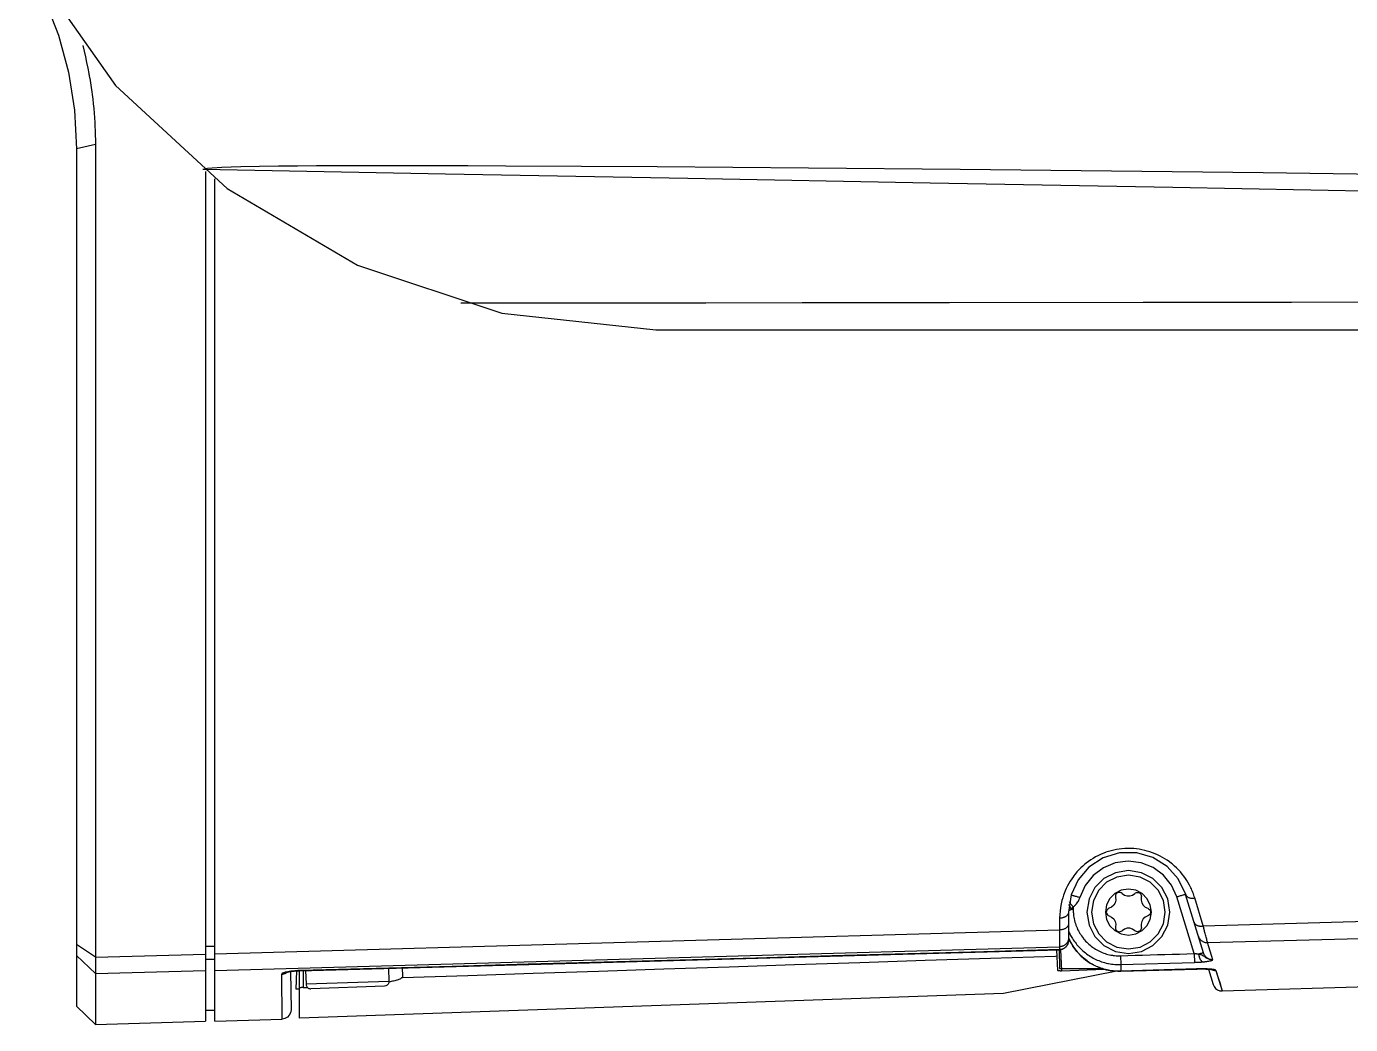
# Model space of a CAD drawing. Header units: millimetres. Extents: x -495897 to 1376592, y -28539 to 470976.
# Drawn here: x 193430 to 198102, y 208109 to 211631 of the extents above; entities that cross this region are included whole.
import ezdxf

# ---------------------------------------------------------------- set-up
doc = ezdxf.new("R2010")
doc.units = ezdxf.units.MM

msp = doc.modelspace()

# ---------------------------------------------------------------- linework, layer by layer
at = {"color": 0}
for p, q in [((193653.738, 211448.643), (193656.338, 211432.523)), ((193656.338, 211432.523), (193658.678, 211416.143)), ((193658.678, 211416.143), (193661.018, 211400.153)), ((193661.018, 211400.153), (193662.188, 211390.793)), ((193662.188, 211390.793), (193664.138, 211374.413)), ((193664.138, 211374.413), (193665.828, 211358.163)), ((193665.828, 211358.163), (193667.518, 211341.653)), ((193667.518, 211341.653), (193668.818, 211325.403)), ((193668.818, 211325.403), (193669.988, 211308.893)), ((193669.988, 211308.893), (193671.028, 211292.643)), ((193671.028, 211292.643), (193671.678, 211279.903)), ((193671.678, 211279.903), (193672.328, 211263.393)), ((193672.328, 211263.393), (193672.848, 211246.883)), ((193672.848, 211246.883), (193672.978, 211230.633)), ((193672.978, 211230.633), (193673.238, 211214.123)), ((193673.238, 211214.123), (193606.158, 211199.433)), ((193606.158, 211199.433), (193606.158, 208174.242)), ((193673.238, 211214.123), (193673.238, 208346.583)), ((194152.418, 211134.563), (194119.008, 211133.393)), ((194185.828, 211135.473), (194152.418, 211134.563)), ((194252.648, 211136.773), (194185.828, 211135.473)), ((194319.468, 211137.813), (194252.648, 211136.773)), ((194386.028, 211138.593), (194319.468, 211137.813)), ((194452.848, 211139.113), (194386.028, 211138.593)), ((194586.488, 211139.373), (194452.848, 211139.113)), ((194720.128, 211139.763), (194586.488, 211139.373)), ((194853.768, 211139.633), (194720.128, 211139.763)), ((194987.408, 211139.243), (194853.768, 211139.633)), ((195121.048, 211138.723), (194987.408, 211139.243)), ((195388.328, 211137.423), (195121.048, 211138.723)), ((195655.608, 211135.863), (195388.328, 211137.423)), ((195922.758, 211133.653), (195655.608, 211135.863)), ((194068.958, 211129.883), (194052.838, 211126.243)), ((194908.498, 211110.383), (194052.838, 211126.243)), ((194061.938, 211119.223), (194061.938, 208120.851)), ((194085.598, 211131.573), (194068.958, 211129.883)), ((194119.008, 211133.393), (194085.598, 211131.573)), ((194094.438, 208121.033), (194094.438, 211093.353)), ((195764.028, 211094.523), (194908.498, 211110.383)), ((196619.428, 211078.663), (195764.028, 211094.523)), ((196190.038, 211131.313), (195922.758, 211133.653)), ((196724.598, 211126.243), (196190.038, 211131.313)), ((197259.158, 211120.393), (196724.598, 211126.243)), ((197793.588, 211114.153), (197259.158, 211120.393)), ((198328.148, 211107.783), (197793.588, 211114.153)), ((197475.088, 211062.803), (196619.428, 211078.663)), ((198330.618, 211046.683), (197475.088, 211062.803)), ((194962.188, 210655.37), (197370.438, 210657.892)), ((194962.188, 210655.37), (195826.688, 210656.28)), ((195826.688, 210656.28), (196687.548, 210657.151)), ((196687.548, 210657.151), (197370.438, 210657.892)), ((197370.438, 210657.892), (197894.078, 210658.438)), ((197894.078, 210658.438), (198417.588, 210659.127)), ((195650.278, 210560.431), (202479.308, 210560.99)), ((197210.798, 208704.85), (197202.218, 208700.352)), ((197219.638, 208708.971), (197210.798, 208704.85)), ((197228.608, 208712.923), (197219.638, 208708.971)), ((197237.448, 208716.316), (197228.608, 208712.923)), ((197239.268, 208716.862), (197237.448, 208716.316)), ((197248.368, 208719.891), (197239.268, 208716.862)), ((197257.728, 208722.595), (197248.368, 208719.891)), ((197267.218, 208724.935), (197257.728, 208722.595)), ((197276.708, 208726.911), (197267.218, 208724.935)), ((197286.198, 208728.328), (197276.708, 208726.911)), ((197295.688, 208729.381), (197286.198, 208728.328)), ((197305.438, 208730.304), (197295.688, 208729.381)), ((197315.058, 208730.668), (197305.438, 208730.304)), ((197324.678, 208730.486), (197315.058, 208730.668)), ((197327.928, 208730.486), (197324.678, 208730.486)), ((197337.678, 208729.94), (197327.928, 208730.486)), ((197347.298, 208729.017), (197337.678, 208729.94)), ((197356.788, 208727.6), (197347.298, 208729.017)), ((197366.278, 208725.988), (197356.788, 208727.6)), ((197375.768, 208723.83), (197366.278, 208725.988)), ((197385.128, 208721.49), (197375.768, 208723.83)), ((197394.488, 208718.656), (197385.128, 208721.49)), ((197403.588, 208715.445), (197394.488, 208718.656)), ((197412.558, 208711.818), (197403.588, 208715.445)), ((197421.268, 208708.061), (197412.558, 208711.818)), ((197430.108, 208703.797), (197421.268, 208708.061)), ((197150.218, 208661.69), (197143.458, 208654.683)), ((197157.238, 208668.294), (197150.218, 208661.69)), ((197164.778, 208674.586), (197157.238, 208668.294)), ((197169.848, 208678.889), (197164.778, 208674.586)), ((197177.648, 208684.622), (197169.848, 208678.889)), ((197185.708, 208690.173), (197177.648, 208684.622)), ((197194.028, 208695.36), (197185.708, 208690.173)), ((197202.218, 208700.352), (197194.028, 208695.36)), ((197438.688, 208699.117), (197430.108, 208703.797)), ((197447.008, 208694.112), (197438.688, 208699.117)), ((197454.938, 208688.886), (197447.008, 208694.112)), ((197462.998, 208683.153), (197454.938, 208688.886)), ((197470.798, 208677.29), (197462.998, 208683.153)), ((197473.918, 208674.768), (197470.798, 208677.29)), ((197481.328, 208668.294), (197473.918, 208674.768)), ((197488.478, 208661.69), (197481.328, 208668.294)), ((197495.238, 208654.865), (197488.478, 208661.69)), ((197113.038, 208615.462), (197107.968, 208607.025)), ((197118.368, 208623.535), (197113.038, 208615.462)), ((197124.088, 208631.569), (197118.368, 208623.535)), ((197124.478, 208632.297), (197124.088, 208631.569)), ((197130.588, 208640.006), (197124.478, 208632.297)), ((197136.828, 208647.52), (197130.588, 208640.006)), ((197143.458, 208654.683), (197136.828, 208647.52)), ((197501.998, 208647.52), (197495.238, 208654.865)), ((197508.238, 208640.188), (197501.998, 208647.52)), ((197514.088, 208632.297), (197508.238, 208640.188)), ((197519.808, 208624.406), (197514.088, 208632.297)), ((197524.488, 208617.438), (197519.808, 208624.406)), ((197529.558, 208609.001), (197524.488, 208617.438)), ((197089.508, 208566.205), (197086.518, 208556.715)), ((197091.588, 208571.574), (197089.508, 208566.205)), ((197095.098, 208580.518), (197091.588, 208571.574)), ((197098.998, 208589.644), (197095.098, 208580.518)), ((197103.288, 208598.445), (197098.998, 208589.644)), ((197107.968, 208607.025), (197103.288, 208598.445)), ((197115.898, 208565.841), (197115.898, 208566.023)), ((197115.898, 208566.023), (197115.898, 208566.023)), ((197115.898, 208566.023), (197115.898, 208566.023)), ((197115.898, 208566.023), (197115.898, 208566.023)), ((197115.898, 208566.023), (197115.898, 208566.023)), ((197115.898, 208566.023), (197115.898, 208566.023)), ((197115.898, 208566.023), (197116.028, 208566.023)), ((197115.898, 208565.841), (197115.898, 208565.841)), ((197115.898, 208565.841), (197115.898, 208565.841)), ((197116.028, 208566.023), (197116.028, 208566.023)), ((197116.028, 208566.023), (197116.028, 208566.023)), ((197116.028, 208566.023), (197116.418, 208566.023)), ((197116.418, 208566.023), (197116.808, 208565.841)), ((197116.808, 208565.841), (197117.328, 208565.841)), ((197117.328, 208565.841), (197117.718, 208565.659)), ((197117.718, 208565.659), (197117.978, 208565.659)), ((197117.978, 208565.659), (197118.498, 208565.477)), ((197118.498, 208565.477), (197118.888, 208565.477)), ((197118.888, 208565.477), (197119.278, 208565.295)), ((197119.278, 208565.295), (197119.798, 208565.295)), ((197119.798, 208565.295), (197120.188, 208565.113)), ((197120.188, 208565.113), (197122.268, 208564.606)), ((197122.268, 208564.606), (197125.128, 208564.06)), ((197507.458, 208564.606), (197504.338, 208563.878)), ((197510.578, 208565.477), (197507.458, 208564.606)), ((197511.228, 208565.659), (197510.578, 208565.477)), ((197514.218, 208566.582), (197511.228, 208565.659)), ((197515.258, 208566.712), (197514.218, 208566.582)), ((197516.818, 208567.076), (197515.258, 208566.712)), ((197517.988, 208567.453), (197516.818, 208567.076)), ((197518.898, 208567.635), (197517.988, 208567.453)), ((197519.808, 208567.817), (197518.898, 208567.635)), ((197520.198, 208567.817), (197519.808, 208567.817)), ((197520.328, 208567.817), (197520.198, 208567.817)), ((197583.378, 208361.624), (197520.328, 208567.817)), ((197520.588, 208567.817), (197520.328, 208567.817)), ((197520.588, 208567.817), (197520.978, 208566.582)), ((197520.978, 208566.582), (197521.498, 208565.295)), ((197521.498, 208565.295), (197522.148, 208564.06)), ((197534.368, 208600.421), (197529.558, 208609.001)), ((197086.518, 208556.715), (197083.788, 208547.407)), ((197109.268, 208532.002), (197108.878, 208532.509)), ((197109.398, 208531.443), (197109.268, 208532.002)), ((197109.788, 208530.715), (197109.398, 208531.443)), ((197110.178, 208530.208), (197109.788, 208530.715)), ((197110.568, 208529.662), (197110.178, 208530.208)), ((197111.218, 208540.023), (197110.308, 208541.674)), ((197110.698, 208529.103), (197110.568, 208529.662)), ((197110.958, 208528.557), (197110.698, 208529.103)), ((197111.218, 208528.05), (197110.958, 208528.557)), ((197112.518, 208538.606), (197111.218, 208540.023)), ((197111.608, 208527.504), (197111.218, 208528.05)), ((197111.998, 208526.776), (197111.608, 208527.504)), ((197113.558, 208537.358), (197112.518, 208538.606)), ((197114.468, 208535.941), (197113.558, 208537.358)), ((197115.638, 208534.472), (197114.468, 208535.941)), ((197116.808, 208533.055), (197115.638, 208534.472)), ((197117.848, 208531.625), (197116.808, 208533.055)), ((197117.458, 208516.909), (197118.238, 208517.65)), ((197117.978, 208531.443), (197117.848, 208531.625)), ((197119.148, 208530.026), (197117.978, 208531.443)), ((197118.238, 208517.65), (197118.888, 208518.378)), ((197118.888, 208518.378), (197119.668, 208519.067)), ((197120.188, 208528.375), (197119.148, 208530.026)), ((197119.668, 208519.067), (197120.318, 208519.977)), ((197120.838, 208527.504), (197120.188, 208528.375)), ((197120.318, 208519.977), (197120.838, 208520.718)), ((197120.838, 208520.718), (197121.618, 208521.589)), ((197121.618, 208521.589), (197122.268, 208522.317)), ((197122.268, 208522.317), (197122.788, 208523.188)), ((197122.788, 208523.188), (197123.438, 208524.111)), ((197123.438, 208524.111), (197123.438, 208516.402)), ((197125.128, 208564.06), (197125.518, 208563.878)), ((197125.518, 208563.878), (197128.248, 208563.137)), ((197128.248, 208563.137), (197130.978, 208562.448)), ((197130.978, 208562.448), (197133.578, 208561.72)), ((197133.578, 208561.72), (197136.308, 208560.979)), ((197136.308, 208560.979), (197139.038, 208560.108)), ((197139.038, 208560.108), (197141.638, 208559.38)), ((197141.638, 208559.38), (197144.368, 208558.691)), ((197144.368, 208558.691), (197146.968, 208557.768)), ((197492.508, 208560.29), (197489.388, 208559.38)), ((197550.488, 208359.648), (197489.388, 208559.38)), ((197495.498, 208561.161), (197492.508, 208560.29)), ((197498.748, 208562.084), (197495.498, 208561.161)), ((197501.218, 208562.773), (197498.748, 208562.084)), ((197504.338, 208563.878), (197501.218, 208562.773)), ((197522.148, 208564.06), (197523.318, 208562.955)), ((197523.318, 208562.955), (197524.358, 208561.902)), ((197524.358, 208561.902), (197525.528, 208560.849)), ((197525.528, 208560.849), (197527.088, 208559.744)), ((197527.088, 208559.744), (197528.648, 208558.691)), ((197528.648, 208558.691), (197530.208, 208557.768)), ((197530.208, 208557.768), (197531.898, 208557.222)), ((197531.898, 208557.222), (197533.588, 208556.533)), ((197533.588, 208556.533), (197535.538, 208555.987)), ((197535.538, 208555.987), (197537.748, 208555.623)), ((197537.748, 208555.623), (197539.698, 208555.246)), ((197539.698, 208555.246), (197542.038, 208555.246)), ((197542.038, 208555.246), (197544.378, 208555.246)), ((197544.378, 208555.246), (197546.848, 208555.246)), ((197546.848, 208555.246), (197549.448, 208555.623)), ((197549.448, 208555.623), (197552.308, 208556.169)), ((197552.308, 208556.169), (197552.438, 208556.169)), ((197582.338, 208457.291), (197552.438, 208556.169)), ((197075.728, 208484.344), (197075.728, 208442.939)), ((197078.198, 208484.344), (197075.728, 208484.344)), ((197080.928, 208484.669), (197078.198, 208484.344)), ((197083.658, 208485.033), (197080.928, 208484.669)), ((197086.128, 208485.592), (197083.658, 208485.033)), ((197087.688, 208486.138), (197086.128, 208485.592)), ((197088.468, 208486.32), (197087.688, 208486.138)), ((197090.808, 208487.009), (197088.468, 208486.32)), ((197092.758, 208487.932), (197090.808, 208487.009)), ((197094.578, 208488.803), (197092.758, 208487.932)), ((197096.398, 208489.713), (197094.578, 208488.803)), ((197097.958, 208490.766), (197096.398, 208489.713)), ((197099.128, 208491.871), (197097.958, 208490.766)), ((197100.818, 208493.106), (197099.128, 208491.871)), ((197102.248, 208494.536), (197100.818, 208493.106)), ((197103.288, 208495.953), (197102.248, 208494.536)), ((197104.458, 208497.422), (197103.288, 208495.953)), ((197105.238, 208499.021), (197104.458, 208497.422)), ((197106.018, 208500.451), (197105.238, 208499.021)), ((197106.538, 208501.686), (197106.018, 208500.451)), ((197106.928, 208503.337), (197106.538, 208501.686)), ((197107.058, 208504.572), (197106.928, 208503.337)), ((197107.058, 208505.989), (197107.058, 208405.512)), ((197107.058, 208505.989), (197107.058, 208504.572)), ((197109.008, 208512.281), (197109.918, 208512.463)), ((197109.918, 208512.463), (197110.698, 208512.827)), ((197110.698, 208512.827), (197111.608, 208513.152)), ((197111.608, 208513.152), (197112.258, 208513.516)), ((197112.258, 208513.516), (197113.168, 208513.88)), ((197113.168, 208513.88), (197113.948, 208514.244)), ((197113.948, 208514.244), (197114.598, 208514.803)), ((197114.598, 208514.803), (197115.378, 208515.31)), ((197115.378, 208515.31), (197116.028, 208515.674)), ((197116.028, 208515.674), (197116.548, 208516.402)), ((197116.548, 208516.402), (197117.458, 208516.909)), ((197124.478, 208498.293), (197125.128, 208493.106)), ((197125.128, 208493.106), (197125.908, 208487.737)), ((197125.908, 208487.737), (197126.948, 208482.381)), ((197126.948, 208482.381), (197128.248, 208476.96)), ((197128.248, 208476.96), (197128.378, 208475.725)), ((197128.378, 208475.725), (197129.808, 208470.538)), ((197582.338, 208457.291), (198076.208, 208471.227)), ((198076.208, 208471.227), (198569.948, 208485.41)), ((194094.438, 208358.231), (197075.728, 208442.939)), ((197075.728, 208442.939), (197075.728, 208433.254)), ((197078.198, 208442.939), (197075.728, 208442.939)), ((197075.728, 208433.254), (197075.728, 208427.339)), ((197075.728, 208427.339), (197075.728, 208413.221)), ((197080.798, 208443.303), (197078.198, 208442.939)), ((197083.398, 208443.667), (197080.798, 208443.303)), ((197086.128, 208444.356), (197083.398, 208443.667)), ((197087.688, 208444.72), (197086.128, 208444.356)), ((197088.468, 208444.902), (197087.688, 208444.72)), ((197090.808, 208445.825), (197088.468, 208444.902)), ((197092.758, 208446.514), (197090.808, 208445.825)), ((197094.578, 208447.424), (197092.758, 208446.514)), ((197096.398, 208448.49), (197094.578, 208447.424)), ((197097.958, 208449.582), (197096.398, 208448.49)), ((197099.128, 208450.635), (197097.958, 208449.582)), ((197100.818, 208451.922), (197099.128, 208450.635)), ((197102.248, 208453.352), (197100.818, 208451.922)), ((197103.288, 208454.951), (197102.248, 208453.352)), ((197104.458, 208456.368), (197103.288, 208454.951)), ((197105.238, 208457.798), (197104.458, 208456.368)), ((197106.018, 208459.267), (197105.238, 208457.798)), ((197106.538, 208460.866), (197106.018, 208459.267)), ((197106.928, 208462.296), (197106.538, 208460.866)), ((197107.058, 208463.713), (197106.928, 208462.296)), ((197107.058, 208465), (197107.058, 208463.713)), ((197129.808, 208470.538), (197131.498, 208465.312)), ((197131.498, 208465.312), (197133.318, 208460.138)), ((197133.318, 208460.138), (197135.268, 208455.133)), ((197135.268, 208455.133), (197137.218, 208450.089)), ((197137.218, 208450.089), (197139.298, 208445.097)), ((197139.298, 208445.097), (197141.898, 208440.274)), ((197141.898, 208440.274), (197144.368, 208435.594)), ((197144.368, 208435.594), (197146.968, 208430.914)), ((197146.968, 208430.914), (197149.958, 208426.286)), ((197149.958, 208426.286), (197152.948, 208421.788)), ((197550.228, 208469.81), (197550.878, 208468.575)), ((197550.878, 208468.575), (197551.528, 208467.288)), ((197551.528, 208467.288), (197552.308, 208466.053)), ((197552.308, 208466.053), (197553.218, 208464.818)), ((197553.218, 208464.818), (197554.258, 208463.713)), ((197554.258, 208463.713), (197555.558, 208462.478)), ((197555.558, 208462.478), (197556.988, 208461.412)), ((197556.988, 208461.412), (197558.548, 208460.32)), ((197558.548, 208460.32), (197560.108, 208459.449)), ((197560.108, 208459.449), (197561.798, 208458.708)), ((197561.798, 208458.708), (197563.488, 208457.98)), ((197563.488, 208457.98), (197565.568, 208457.473)), ((197565.568, 208457.473), (197567.518, 208457.109)), ((197567.518, 208457.109), (197569.598, 208456.745)), ((197569.598, 208456.745), (197571.808, 208456.563)), ((197571.808, 208456.563), (197574.278, 208456.368)), ((197574.278, 208456.368), (197576.618, 208456.563)), ((197576.618, 208456.563), (197579.088, 208456.745)), ((197579.088, 208456.745), (197582.078, 208457.291)), ((197582.078, 208457.291), (197582.338, 208457.291)), ((197582.728, 208456.186), (197582.338, 208457.291)), ((197582.858, 208455.315), (197582.728, 208456.186)), ((197583.248, 208454.223), (197582.858, 208455.315)), ((197583.378, 208453.352), (197583.248, 208454.223)), ((197583.768, 208452.247), (197583.378, 208453.352)), ((197584.028, 208451.194), (197583.768, 208452.247)), ((197584.158, 208450.271), (197584.028, 208451.194)), ((197584.548, 208449.218), (197584.158, 208450.271)), ((197584.678, 208448.113), (197584.548, 208449.218)), ((197585.068, 208447.242), (197584.678, 208448.113)), ((197585.198, 208446.189), (197585.068, 208447.242)), ((197585.458, 208445.461), (197585.198, 208446.189)), ((197585.718, 208444.356), (197585.458, 208445.461)), ((197585.978, 208443.485), (197585.718, 208444.356)), ((197586.108, 208442.575), (197585.978, 208443.485)), ((197586.498, 208441.704), (197586.108, 208442.575)), ((197586.628, 208440.781), (197586.498, 208441.704)), ((197586.888, 208439.728), (197586.628, 208440.781)), ((197587.148, 208438.805), (197586.888, 208439.728)), ((197587.408, 208437.934), (197587.148, 208438.805)), ((197588.448, 208433.995), (197587.408, 208437.934)), ((197589.358, 208430.043), (197588.448, 208433.995)), ((197590.398, 208425.922), (197589.358, 208430.043)), ((197591.568, 208421.983), (197590.398, 208425.922)), ((198089.728, 208411.934), (198582.168, 208425.558)), ((193673.238, 208346.583), (193606.158, 208391.342)), ((194094.438, 208384.92), (194061.938, 208384.92)), ((194094.438, 208300.355), (197075.728, 208383.633)), ((197075.728, 208413.221), (197075.728, 208407.306)), ((197075.728, 208407.306), (197075.728, 208401.391)), ((197075.728, 208401.391), (197075.728, 208395.476)), ((197075.728, 208395.476), (197075.728, 208389.548)), ((197075.728, 208389.548), (197075.728, 208383.633)), ((197075.728, 208383.633), (197075.728, 208373.454)), ((197077.678, 208383.633), (197075.728, 208383.451)), ((197080.018, 208384.01), (197077.678, 208383.633)), ((197082.228, 208384.374), (197080.018, 208384.01)), ((197084.308, 208385.063), (197082.228, 208384.374)), ((197085.088, 208385.245), (197084.308, 208385.063)), ((197087.038, 208386.155), (197085.088, 208385.245)), ((197089.248, 208386.896), (197087.038, 208386.155)), ((197090.028, 208377.406), (197088.078, 208376.301)), ((197091.198, 208388.131), (197089.248, 208386.896)), ((197091.978, 208378.459), (197090.028, 208377.406)), ((197092.888, 208389.184), (197091.198, 208388.131)), ((197093.798, 208379.694), (197091.978, 208378.459)), ((197094.708, 208390.471), (197092.888, 208389.184)), ((197095.618, 208380.981), (197093.798, 208379.694)), ((197096.528, 208391.888), (197094.708, 208390.471)), ((197097.308, 208382.58), (197095.618, 208380.981)), ((197097.958, 208393.318), (197096.528, 208391.888)), ((197098.868, 208384.01), (197097.308, 208382.58)), ((197099.388, 208394.735), (197097.958, 208393.318)), ((197100.298, 208385.791), (197098.868, 208384.01)), ((197100.818, 208396.529), (197099.388, 208394.735)), ((197101.338, 208387.221), (197100.298, 208385.791)), ((197102.118, 208398.362), (197100.818, 208396.529)), ((197102.638, 208389.184), (197101.338, 208387.221)), ((197103.158, 208400.325), (197102.118, 208398.362)), ((197103.678, 208390.978), (197102.638, 208389.184)), ((197104.198, 208402.262), (197103.158, 208400.325)), ((197104.588, 208392.941), (197103.678, 208390.978)), ((197104.978, 208404.225), (197104.198, 208402.262)), ((197105.238, 208394.917), (197104.588, 208392.941)), ((197105.238, 208404.966), (197104.978, 208404.225)), ((197106.018, 208407.124), (197105.238, 208404.966)), ((197106.538, 208409.269), (197106.018, 208407.124)), ((197106.928, 208411.427), (197106.538, 208409.269)), ((197106.928, 208401.573), (197106.798, 208401.014)), ((197106.798, 208401.014), (197106.798, 208400.468)), ((197107.058, 208413.585), (197106.928, 208411.427)), ((197107.058, 208402.444), (197106.928, 208402.119)), ((197106.928, 208402.119), (197106.928, 208401.573)), ((197107.058, 208415.561), (197107.058, 208413.585)), ((197107.058, 208414.638), (197114.338, 208399.597)), ((197107.058, 208405.512), (197107.058, 208404.095)), ((197107.058, 208404.095), (197107.058, 208403.536)), ((197107.058, 208403.536), (197107.058, 208402.444)), ((197114.338, 208399.597), (197124.998, 208382.034)), ((197120.058, 208389.925), (197117.068, 208394.735)), ((197122.788, 208385.245), (197120.058, 208389.925)), ((197120.708, 208412.857), (197123.828, 208408.177)), ((197125.908, 208380.799), (197122.788, 208385.245)), ((197123.828, 208408.177), (197126.558, 208403.731)), ((197124.998, 208382.034), (197137.348, 208365.758)), ((197129.158, 208376.119), (197125.908, 208380.799)), ((197126.558, 208403.731), (197130.068, 208399.233)), ((197130.068, 208399.233), (197133.448, 208394.917)), ((197133.448, 208394.917), (197136.828, 208390.653)), ((197136.828, 208390.653), (197140.468, 208386.532)), ((197140.468, 208386.532), (197142.158, 208384.556)), ((197142.158, 208384.556), (197145.928, 208380.422)), ((197145.928, 208380.422), (197149.958, 208376.483)), ((197152.948, 208421.788), (197156.068, 208417.524)), ((197156.068, 208417.524), (197159.448, 208413.221)), ((197159.448, 208413.221), (197160.358, 208411.934)), ((197160.358, 208411.934), (197163.868, 208407.67)), ((197163.868, 208407.67), (197167.508, 208403.731)), ((197167.508, 208403.731), (197171.278, 208399.779)), ((197171.278, 208399.779), (197175.048, 208396.022)), ((197175.048, 208396.022), (197178.948, 208392.447)), ((197178.948, 208392.447), (197183.108, 208389.002)), ((197183.108, 208389.002), (197187.138, 208385.609)), ((197187.138, 208385.609), (197191.428, 208382.398)), ((197191.428, 208382.398), (197193.248, 208381.163)), ((197193.248, 208381.163), (197197.798, 208378.095)), ((197197.798, 208378.095), (197202.218, 208375.248)), ((197565.308, 208420.735), (197566.088, 208418.772)), ((197566.088, 208418.772), (197566.998, 208416.796)), ((197566.998, 208416.796), (197567.778, 208414.82)), ((197567.778, 208414.82), (197569.078, 208412.857)), ((197569.078, 208412.857), (197569.858, 208411.791)), ((197569.858, 208411.791), (197571.288, 208409.958)), ((197571.288, 208409.958), (197572.718, 208408.177)), ((197572.718, 208408.177), (197574.148, 208406.747)), ((197574.148, 208406.747), (197575.708, 208405.33)), ((197575.708, 208405.33), (197577.528, 208404.095)), ((197577.528, 208404.095), (197579.348, 208402.808)), ((197579.348, 208402.808), (197581.038, 208401.755)), ((197581.038, 208401.755), (197583.248, 208400.832)), ((197583.248, 208400.832), (197585.198, 208400.143)), ((197585.198, 208400.143), (197587.408, 208399.415)), ((197587.408, 208399.415), (197589.488, 208398.869)), ((197589.488, 208398.869), (197590.918, 208398.492)), ((197590.918, 208398.492), (197593.128, 208398.362)), ((197592.348, 208418.031), (197591.568, 208421.983)), ((197593.518, 208414.092), (197592.348, 208418.031)), ((197593.128, 208398.362), (197595.208, 208398.18)), ((197594.558, 208409.958), (197593.518, 208414.092)), ((197595.468, 208406.058), (197594.558, 208409.958)), ((197595.208, 208398.18), (197597.418, 208398.18)), ((197596.118, 208403.731), (197595.468, 208406.058)), ((197597.028, 208399.779), (197596.118, 208403.731)), ((197597.418, 208398.18), (197597.028, 208399.779)), ((197597.418, 208398.18), (198089.728, 208411.934)), ((197615.878, 208337.6), (197597.418, 208398.18)), ((193673.238, 208288.889), (193606.158, 208353.005)), ((193673.238, 208346.583), (194061.938, 208357.685)), ((193673.238, 208346.765), (194061.938, 208357.308)), ((193673.238, 208346.583), (193673.238, 208343.008)), ((193673.238, 208343.008), (193673.238, 208337.275)), ((193673.238, 208337.275), (193673.238, 208317.736)), ((194094.438, 208338.692), (194061.938, 208338.692)), ((194393.568, 208299.068), (197075.598, 208373.09)), ((195736.078, 208336.534), (195468.278, 208329.02)), ((196004.138, 208343.879), (195736.078, 208336.534)), ((196271.938, 208351.211), (196004.138, 208343.879)), ((196539.738, 208358.556), (196271.938, 208351.211)), ((196600.838, 208334.571), (196370.478, 208327.044)), ((196807.798, 208366.07), (196539.738, 208358.556)), ((196831.198, 208342.267), (196600.838, 208334.571)), ((197075.728, 208373.454), (196807.798, 208366.07)), ((197061.558, 208349.794), (196831.198, 208342.267)), ((197066.628, 208349.976), (197061.558, 208349.794)), ((197069.228, 208299.809), (197065.328, 208372.908)), ((197074.168, 208373.09), (197075.208, 208307.141)), ((197075.728, 208373.272), (197075.598, 208373.272)), ((197075.598, 208373.272), (197075.598, 208373.272)), ((197075.598, 208373.272), (197075.598, 208373.09)), ((197075.598, 208373.09), (197075.598, 208373.09)), ((197075.598, 208373.09), (197075.598, 208373.09)), ((197075.598, 208373.09), (197075.598, 208373.09)), ((197077.678, 208373.597), (197075.728, 208373.454)), ((197075.728, 208373.454), (197075.728, 208373.454)), ((197075.728, 208373.454), (197075.728, 208373.272)), ((197079.888, 208373.779), (197077.678, 208373.597)), ((197078.458, 208373.272), (197082.358, 208298.938)), ((197081.968, 208374.143), (197079.888, 208373.779)), ((197084.178, 208374.884), (197081.968, 208374.143)), ((197086.128, 208375.56), (197084.178, 208374.884)), ((197088.078, 208376.301), (197086.128, 208375.56)), ((197132.668, 208371.803), (197129.158, 208376.119)), ((197136.048, 208367.357), (197132.668, 208371.803)), ((197139.818, 208363.223), (197136.048, 208367.357)), ((197137.348, 208365.758), (197151.518, 208350.665)), ((197142.938, 208359.83), (197139.818, 208363.223)), ((197146.838, 208355.709), (197142.938, 208359.83)), ((197150.738, 208351.77), (197146.838, 208355.709)), ((197149.958, 208376.483), (197153.858, 208372.726)), ((197154.898, 208347.818), (197150.738, 208351.77)), ((197151.518, 208350.665), (197167.118, 208337.405)), ((197153.858, 208372.726), (197158.018, 208368.956)), ((197159.058, 208344.061), (197154.898, 208347.818)), ((197158.018, 208368.956), (197162.308, 208365.381)), ((197163.348, 208340.486), (197159.058, 208344.061)), ((197162.308, 208365.381), (197166.598, 208361.806)), ((197167.898, 208337.093), (197163.348, 208340.486)), ((197166.598, 208361.806), (197171.018, 208358.556)), ((197167.118, 208337.405), (197183.888, 208325.809)), ((197172.318, 208333.648), (197167.898, 208337.093)), ((197171.018, 208358.556), (197175.308, 208355.345)), ((197176.738, 208330.437), (197172.318, 208333.648)), ((197175.308, 208355.345), (197179.988, 208352.316)), ((197179.988, 208352.316), (197184.668, 208349.248)), ((197184.668, 208349.248), (197189.088, 208346.583)), ((197189.088, 208346.583), (197194.028, 208343.879)), ((197194.028, 208343.879), (197198.838, 208341.357)), ((197198.838, 208341.357), (197203.648, 208339.056)), ((197202.218, 208375.248), (197206.898, 208372.544)), ((197203.648, 208339.056), (197208.458, 208336.716)), ((197206.898, 208372.544), (197211.578, 208370.022)), ((197208.458, 208336.716), (197213.658, 208334.753)), ((197211.578, 208370.022), (197216.128, 208367.539)), ((197213.658, 208334.753), (197218.728, 208332.777)), ((197216.128, 208367.539), (197221.198, 208365.381)), ((197218.728, 208332.777), (197223.928, 208330.801)), ((197221.198, 208365.381), (197226.008, 208363.223)), ((197223.928, 208330.801), (197229.128, 208329.202)), ((197226.008, 208363.223), (197231.078, 208361.442)), ((197231.078, 208361.442), (197236.018, 208359.648)), ((197236.018, 208359.648), (197241.088, 208358.049)), ((197241.088, 208358.049), (197246.288, 208356.762)), ((197246.288, 208356.762), (197251.488, 208355.527)), ((197251.488, 208355.527), (197256.688, 208354.474)), ((197256.688, 208354.474), (197262.018, 208353.551)), ((197262.018, 208353.551), (197264.228, 208353.187)), ((197264.228, 208353.187), (197269.558, 208352.498)), ((197269.558, 208352.498), (197275.018, 208352.134)), ((197275.018, 208352.134), (197280.348, 208351.77)), ((197280.348, 208351.77), (197285.548, 208351.77)), ((197285.548, 208351.77), (197290.748, 208351.77)), ((197290.748, 208351.77), (197316.748, 208352.498)), ((197290.748, 208351.77), (197291.788, 208320.583)), ((197316.748, 208352.498), (197342.618, 208353.369)), ((197342.618, 208353.369), (197368.618, 208354.097)), ((197368.618, 208354.097), (197394.618, 208354.981)), ((197394.618, 208354.981), (197420.618, 208355.709)), ((197420.618, 208355.709), (197446.618, 208356.398)), ((197446.618, 208356.398), (197472.488, 208357.308)), ((197472.488, 208357.308), (197498.488, 208358.049)), ((197498.488, 208358.049), (197524.488, 208358.92)), ((197524.488, 208358.92), (197550.488, 208359.648)), ((197550.488, 208359.648), (197551.398, 208328.461)), ((197551.918, 208359.466), (197550.488, 208359.648)), ((197553.478, 208359.102), (197551.918, 208359.466)), ((197555.168, 208358.738), (197553.478, 208359.102)), ((197556.598, 208358.556), (197555.168, 208358.738)), ((197558.158, 208358.231), (197556.598, 208358.556)), ((197559.718, 208358.049), (197558.158, 208358.231)), ((197561.408, 208357.867), (197559.718, 208358.049)), ((197562.318, 208357.685), (197561.408, 208357.867)), ((197563.748, 208357.503), (197562.318, 208357.685)), ((197565.308, 208357.503), (197563.748, 208357.503)), ((197566.088, 208357.308), (197565.308, 208357.503)), ((197567.648, 208357.867), (197566.088, 208357.308)), ((197566.088, 208357.308), (197566.088, 208356.58)), ((197566.088, 208356.58), (197566.478, 208355.163)), ((197566.478, 208355.163), (197566.608, 208353.915)), ((197566.608, 208353.915), (197566.998, 208352.641)), ((197566.998, 208352.641), (197567.128, 208351.211)), ((197567.128, 208351.211), (197567.518, 208349.976)), ((197567.518, 208349.976), (197567.778, 208348.741)), ((197569.468, 208358.374), (197567.648, 208357.867)), ((197569.208, 208356.58), (197567.778, 208356.944)), ((197567.778, 208348.741), (197568.168, 208347.272)), ((197568.168, 208347.272), (197568.428, 208346.908)), ((197568.428, 208346.908), (197568.818, 208345.66)), ((197568.818, 208345.66), (197569.208, 208344.425)), ((197570.768, 208356.255), (197569.208, 208356.58)), ((197569.208, 208344.425), (197569.208, 208344.061)), ((197569.208, 208344.061), (197569.988, 208342.267)), ((197571.288, 208358.738), (197569.468, 208358.374)), ((197569.988, 208342.267), (197570.768, 208340.668)), ((197571.548, 208356.073), (197570.768, 208356.255)), ((197570.768, 208340.668), (197571.548, 208339.056)), ((197573.108, 208359.284), (197571.288, 208358.738)), ((197573.108, 208355.709), (197571.548, 208356.073)), ((197571.548, 208339.056), (197572.328, 208337.782)), ((197572.328, 208337.782), (197573.368, 208335.988)), ((197574.798, 208359.83), (197573.108, 208359.284)), ((197573.108, 208359.284), (197573.108, 208359.284)), ((197574.278, 208355.163), (197573.108, 208355.709)), ((197573.368, 208335.988), (197574.538, 208334.753)), ((197575.708, 208354.604), (197574.278, 208355.163)), ((197574.538, 208334.753), (197575.318, 208333.466)), ((197576.618, 208360.337), (197574.798, 208359.83)), ((197575.318, 208333.466), (197576.488, 208332.595)), ((197577.008, 208354.097), (197575.708, 208354.604)), ((197576.488, 208332.595), (197577.528, 208331.672)), ((197578.308, 208360.701), (197576.618, 208360.337)), ((197578.438, 208353.551), (197577.008, 208354.097)), ((197577.528, 208331.672), (197578.438, 208331.178)), ((197578.568, 208360.701), (197578.308, 208360.701)), ((197579.738, 208352.823), (197578.438, 208353.551)), ((197578.438, 208331.178), (197579.478, 208330.619)), ((197580.388, 208361.26), (197578.568, 208360.701)), ((197579.478, 208330.619), (197580.648, 208330.255)), ((197580.908, 208352.316), (197579.738, 208352.823)), ((197580.778, 208361.26), (197580.388, 208361.26)), ((197581.038, 208361.442), (197580.778, 208361.26)), ((197581.428, 208351.952), (197580.908, 208352.316)), ((197582.208, 208361.624), (197581.038, 208361.442)), ((197584.028, 208350.522), (197581.428, 208351.952)), ((197583.118, 208361.806), (197582.208, 208361.624)), ((197582.208, 208361.624), (197582.208, 208361.624)), ((197582.728, 208330.437), (197585.198, 208330.801)), ((197583.378, 208361.806), (197583.118, 208361.806)), ((197583.118, 208361.806), (197583.118, 208361.806)), ((197583.378, 208361.624), (197583.378, 208361.806)), ((197584.158, 208359.648), (197583.378, 208361.624)), ((197586.888, 208348.559), (197584.028, 208350.522)), ((197585.068, 208357.503), (197584.158, 208359.648)), ((197585.588, 208356.398), (197585.068, 208357.503)), ((197585.198, 208330.801), (197587.798, 208330.983)), ((197586.628, 208354.292), (197585.588, 208356.398)), ((197587.928, 208352.316), (197586.628, 208354.292)), ((197590.138, 208346.401), (197586.888, 208348.559)), ((197587.798, 208330.983), (197588.058, 208331.178)), ((197589.358, 208350.522), (197587.928, 208352.316)), ((197588.058, 208331.178), (197590.398, 208331.36)), ((197590.528, 208348.741), (197589.358, 208350.522)), ((197591.828, 208345.114), (197590.138, 208346.401)), ((197590.398, 208331.36), (197592.868, 208331.672)), ((197592.218, 208347.09), (197590.528, 208348.741)), ((197594.298, 208343.697), (197591.828, 208345.114)), ((197593.908, 208345.66), (197592.218, 208347.09)), ((197592.868, 208331.672), (197595.468, 208332.049)), ((197595.598, 208344.243), (197593.908, 208345.66)), ((197596.508, 208342.449), (197594.298, 208343.697)), ((197595.468, 208332.049), (197597.938, 208332.413)), ((197597.418, 208343.008), (197595.598, 208344.243)), ((197597.418, 208341.903), (197596.508, 208342.449)), ((197599.238, 208341.903), (197597.418, 208343.008)), ((197599.758, 208340.85), (197597.418, 208341.903)), ((197597.938, 208332.413), (197600.278, 208332.777)), ((197601.188, 208340.85), (197599.238, 208341.903)), ((197602.098, 208339.927), (197599.758, 208340.85)), ((197600.278, 208332.777), (197602.748, 208333.323)), ((197603.398, 208339.927), (197601.188, 208340.85)), ((197604.438, 208339.199), (197602.098, 208339.927)), ((197602.748, 208333.323), (197605.348, 208333.648)), ((197605.088, 208339.199), (197603.398, 208339.927)), ((197606.908, 208338.692), (197604.438, 208339.199)), ((197607.298, 208338.692), (197605.088, 208339.199)), ((197605.348, 208333.648), (197605.608, 208333.83)), ((197605.608, 208333.83), (197606.908, 208334.012)), ((197609.248, 208338.146), (197606.908, 208338.692)), ((197606.908, 208334.012), (197607.948, 208334.389)), ((197609.378, 208338.146), (197607.298, 208338.692)), ((197607.948, 208334.389), (197609.118, 208334.571)), ((197609.118, 208334.571), (197610.288, 208334.935)), ((197611.328, 208337.782), (197609.248, 208338.146)), ((197611.588, 208337.782), (197609.378, 208338.146)), ((197610.288, 208334.935), (197611.328, 208335.299)), ((197613.668, 208337.6), (197611.328, 208337.782)), ((197611.328, 208335.299), (197612.498, 208335.624)), ((197613.668, 208337.6), (197611.588, 208337.782)), ((197612.498, 208335.624), (197612.628, 208335.624)), ((197612.628, 208335.624), (197613.538, 208336.17)), ((197613.538, 208336.17), (197614.578, 208336.716)), ((197615.878, 208337.6), (197613.668, 208337.6)), ((197615.878, 208337.6), (197613.668, 208337.6)), ((197614.578, 208336.716), (197615.358, 208336.911)), ((197615.358, 208336.911), (197615.618, 208337.093)), ((197615.618, 208337.093), (197615.878, 208337.405)), ((197615.878, 208337.405), (197615.878, 208337.6)), ((197649.418, 208227.802), (202520.518, 208373.779)), ((193673.238, 208317.736), (193673.368, 208312.003)), ((193673.368, 208300.537), (193673.238, 208294.622)), ((193673.238, 208288.889), (194061.938, 208299.809)), ((193673.238, 208288.889), (194061.938, 208299.809)), ((193673.238, 208294.622), (193673.238, 208288.889)), ((193673.238, 208288.889), (193673.238, 208109.203)), ((193673.368, 208312.003), (193673.368, 208306.27)), ((193673.368, 208306.27), (193673.368, 208300.537)), ((194330.908, 208288.161), (194330.518, 208287.602)), ((194330.518, 208287.602), (194330.518, 208287.095)), ((194330.518, 208287.095), (194332.598, 208287.29)), ((194331.948, 208128.196), (194330.518, 208287.095)), ((194331.038, 208288.707), (194330.908, 208288.161)), ((194331.818, 208289.253), (194331.038, 208288.707)), ((194332.468, 208289.76), (194331.818, 208289.253)), ((194333.638, 208290.306), (194332.468, 208289.76)), ((194332.598, 208287.29), (194334.678, 208287.472)), ((194334.678, 208290.865), (194333.638, 208290.306)), ((194337.278, 208291.918), (194334.678, 208290.865)), ((194334.678, 208287.472), (194336.758, 208287.784)), ((194336.758, 208287.784), (194338.708, 208288.343)), ((194340.008, 208292.828), (194337.278, 208291.918)), ((194338.708, 208288.343), (194340.788, 208289.071)), ((194342.478, 208293.517), (194340.008, 208292.828)), ((194340.788, 208289.071), (194342.738, 208289.76)), ((194345.598, 208294.258), (194342.478, 208293.517)), ((194342.738, 208289.76), (194344.688, 208290.865)), ((194344.688, 208290.865), (194346.508, 208291.736)), ((194346.768, 208294.44), (194345.598, 208294.258)), ((194346.508, 208291.736), (194348.198, 208292.828)), ((194351.838, 208295.311), (194346.768, 208294.44)), ((194347.158, 208293.335), (194347.028, 208293.335)), ((194347.028, 208293.335), (194347.418, 208293.335)), ((194348.068, 208293.894), (194347.158, 208293.335)), ((194347.418, 208293.335), (194348.198, 208293.699)), ((194348.198, 208293.699), (194349.498, 208294.076)), ((194348.198, 208292.828), (194349.888, 208294.076)), ((194349.498, 208294.076), (194351.448, 208294.44)), ((194351.448, 208294.44), (194354.048, 208294.986)), ((194357.428, 208296.416), (194351.838, 208295.311)), ((194354.048, 208294.986), (194356.648, 208295.493)), ((194356.648, 208295.493), (194359.768, 208296.039)), ((194363.278, 208297.144), (194357.428, 208296.416)), ((194359.768, 208296.039), (194363.148, 208296.598)), ((194362.238, 208296.416), (194363.538, 208161.346)), ((194363.148, 208296.598), (194366.658, 208296.962)), ((194365.228, 208297.287), (194363.278, 208297.144)), ((194371.208, 208298.015), (194365.228, 208297.287)), ((194366.658, 208296.962), (194370.688, 208297.469)), ((194370.688, 208297.469), (194374.978, 208297.833)), ((194377.058, 208298.561), (194371.208, 208298.015)), ((194374.978, 208297.833), (194379.268, 208298.197)), ((194383.038, 208298.938), (194377.058, 208298.561)), ((194379.268, 208298.197), (194383.948, 208298.561)), ((194381.868, 208233.717), (194384.078, 208298.561)), ((194387.588, 208299.068), (194383.038, 208298.938)), ((194383.948, 208298.561), (194388.758, 208298.743)), ((194388.758, 208298.743), (194393.568, 208299.068)), ((194393.308, 208131.407), (194393.308, 208299.068)), ((194664.488, 208306.959), (194396.428, 208299.432)), ((194396.428, 208299.068), (194396.428, 208299.432)), ((194396.428, 208299.068), (194396.428, 208299.068)), ((194396.428, 208299.068), (194396.428, 208299.068)), ((194406.178, 208299.068), (194406.178, 208239.632)), ((194415.018, 208299.614), (194416.708, 208251.098)), ((194932.288, 208314.343), (194664.488, 208306.959)), ((194707.388, 208307.687), (194709.078, 208261.277)), ((194756.138, 208308.935), (194757.308, 208280.452)), ((195200.218, 208321.675), (194932.288, 208314.343)), ((195218.418, 208289.253), (194987.798, 208281.557)), ((195468.278, 208329.02), (195200.218, 208321.675)), ((195448.778, 208296.78), (195218.418, 208289.253)), ((195679.138, 208304.294), (195448.778, 208296.78)), ((195909.498, 208311.821), (195679.138, 208304.294)), ((196139.858, 208319.53), (195909.498, 208311.821)), ((196370.478, 208327.044), (196139.858, 208319.53)), ((197277.098, 208297.287), (196877.218, 208218.13)), ((197069.228, 208299.614), (197069.228, 208299.809)), ((197069.488, 208299.432), (197069.228, 208299.614)), ((197069.878, 208299.432), (197069.488, 208299.432)), ((197070.658, 208299.068), (197069.878, 208299.432)), ((197071.438, 208299.068), (197070.658, 208299.068)), ((197072.348, 208299.068), (197071.438, 208299.068)), ((197071.438, 208299.068), (197071.438, 208299.068)), ((197072.998, 208298.938), (197072.348, 208299.068)), ((197073.908, 208298.938), (197072.998, 208298.938)), ((197075.728, 208298.938), (197073.908, 208298.938)), ((197075.208, 208307.141), (197223.668, 208307.141)), ((197076.378, 208298.743), (197075.728, 208298.938)), ((197077.418, 208298.743), (197076.378, 208298.743)), ((197082.358, 208298.938), (197234.068, 208304.112)), ((197181.418, 208327.408), (197176.738, 208330.437)), ((197186.228, 208324.522), (197181.418, 208327.408)), ((197183.888, 208325.809), (197201.828, 208315.942)), ((197190.908, 208321.857), (197186.228, 208324.522)), ((197195.718, 208319.153), (197190.908, 208321.857)), ((197200.528, 208316.813), (197195.718, 208319.153)), ((197205.598, 208314.343), (197200.528, 208316.813)), ((197201.828, 208315.942), (197220.808, 208308.064)), ((197210.798, 208312.185), (197205.598, 208314.343)), ((197215.998, 208310.209), (197210.798, 208312.185)), ((197221.198, 208308.246), (197215.998, 208310.209)), ((197220.808, 208308.064), (197240.438, 208302.331)), ((197226.528, 208306.452), (197221.198, 208308.246)), ((197231.988, 208304.801), (197226.528, 208306.452)), ((197229.128, 208329.202), (197234.458, 208327.59)), ((197237.318, 208303.384), (197231.988, 208304.801)), ((197234.458, 208327.59), (197239.788, 208326.134)), ((197242.908, 208301.954), (197237.318, 208303.384)), ((197239.788, 208326.134), (197245.378, 208325.068)), ((197240.438, 208302.331), (197260.458, 208298.561)), ((197248.368, 208300.901), (197242.908, 208301.954)), ((197245.378, 208325.068), (197248.238, 208324.34)), ((197248.238, 208324.34), (197253.828, 208323.287)), ((197253.048, 208299.991), (197248.368, 208300.901)), ((197258.508, 208299.068), (197253.048, 208299.991)), ((197253.828, 208323.287), (197259.158, 208322.546)), ((197264.228, 208298.379), (197258.508, 208299.068)), ((197259.158, 208322.546), (197264.748, 208321.857)), ((197260.458, 208298.561), (197280.738, 208296.962)), ((197269.688, 208297.833), (197264.228, 208298.379)), ((197264.748, 208321.857), (197270.078, 208321.311)), ((197275.148, 208297.469), (197269.688, 208297.833)), ((197270.078, 208321.311), (197275.538, 208320.947)), ((197280.738, 208297.144), (197275.148, 208297.469)), ((197275.538, 208320.947), (197280.998, 208320.583)), ((197286.198, 208297.144), (197280.738, 208297.144)), ((197280.738, 208296.962), (197291.788, 208296.962)), ((197280.998, 208320.583), (197286.458, 208320.583)), ((197291.788, 208297.144), (197286.198, 208297.144)), ((197286.458, 208320.583), (197291.788, 208320.583)), ((197291.788, 208320.765), (197551.398, 208328.461)), ((197291.788, 208320.765), (197291.788, 208297.144)), ((197558.548, 208305.165), (197291.788, 208297.144)), ((197291.788, 208296.962), (197561.408, 208304.983)), ((197291.788, 208296.962), (197291.788, 208297.144)), ((197551.398, 208328.461), (197553.218, 208328.656)), ((197553.218, 208328.656), (197555.948, 208328.838)), ((197555.948, 208328.838), (197558.938, 208328.838)), ((197558.548, 208305.165), (197558.548, 208304.983)), ((197558.938, 208328.838), (197560.108, 208328.838)), ((197560.108, 208328.838), (197563.228, 208329.02)), ((197560.498, 208304.983), (197566.608, 208305.165)), ((197563.228, 208329.02), (197566.088, 208329.202)), ((197565.568, 208305.165), (197571.418, 208305.165)), ((197566.088, 208329.202), (197568.948, 208329.384)), ((197568.948, 208329.384), (197571.808, 208329.566)), ((197570.508, 208305.165), (197576.488, 208305.347)), ((197571.808, 208329.566), (197574.798, 208329.709)), ((197574.798, 208329.709), (197577.658, 208330.073)), ((197575.188, 208305.165), (197580.908, 208305.165)), ((197577.658, 208330.073), (197580.648, 208330.255)), ((197581.688, 208305.542), (197579.998, 208305.542)), ((197579.998, 208305.165), (197585.588, 208305.165)), ((197580.648, 208330.255), (197582.728, 208330.437)), ((197583.248, 208305.542), (197581.688, 208305.542)), ((197585.068, 208305.347), (197583.248, 208305.542)), ((197584.288, 208305.165), (197589.748, 208304.983)), ((197586.628, 208305.347), (197585.068, 208305.347)), ((197588.318, 208305.347), (197586.628, 208305.347)), ((197590.138, 208305.347), (197588.318, 208305.347)), ((197588.578, 208305.165), (197593.648, 208304.801)), ((197591.698, 208305.347), (197590.138, 208305.347)), ((197592.738, 208305.165), (197591.698, 208305.347)), ((197592.608, 208304.983), (197597.418, 208304.801)), ((197594.298, 208305.165), (197592.738, 208305.165)), ((197595.988, 208305.165), (197594.298, 208305.165)), ((197596.638, 208304.983), (197595.988, 208305.165)), ((197596.378, 208304.801), (197600.668, 208304.671)), ((197598.848, 208304.983), (197596.638, 208304.983)), ((197601.188, 208304.801), (197598.848, 208304.983)), ((197599.758, 208304.671), (197603.658, 208304.476)), ((197601.058, 208304.671), (197617.438, 208250.37)), ((197603.398, 208304.801), (197601.188, 208304.801)), ((197605.608, 208304.671), (197603.398, 208304.801)), ((197603.658, 208304.476), (197606.388, 208304.112)), ((197607.818, 208304.476), (197605.608, 208304.671)), ((197606.388, 208304.112), (197608.728, 208303.93)), ((197610.158, 208304.294), (197607.818, 208304.476)), ((197608.728, 208303.93), (197610.678, 208303.566)), ((197612.238, 208304.112), (197610.158, 208304.294)), ((197610.678, 208303.566), (197612.238, 208303.384)), ((197612.888, 208302.877), (197611.198, 208303.566)), ((197612.108, 208303.384), (197613.148, 208302.877)), ((197614.578, 208303.748), (197612.238, 208304.112)), ((197612.238, 208303.384), (197612.888, 208303.384)), ((197612.888, 208303.384), (197613.928, 208303.202)), ((197614.318, 208302.136), (197612.888, 208302.877)), ((197613.148, 208302.877), (197614.318, 208302.513)), ((197614.318, 208302.513), (197615.098, 208302.136)), ((197615.878, 208301.408), (197614.318, 208302.136)), ((197616.788, 208303.384), (197614.578, 208303.748)), ((197615.098, 208302.136), (197616.268, 208301.772)), ((197617.438, 208301.044), (197615.878, 208301.408)), ((197616.268, 208301.772), (197617.308, 208301.408)), ((197619.128, 208303.202), (197616.788, 208303.384)), ((197617.308, 208301.408), (197618.348, 208301.226)), ((197619.128, 208300.537), (197617.438, 208301.044)), ((197618.348, 208301.226), (197619.388, 208300.901)), ((197619.128, 208303.202), (197619.128, 208303.202)), ((197620.038, 208303.02), (197619.128, 208303.202)), ((197620.818, 208300.173), (197619.128, 208300.537)), ((197619.388, 208300.901), (197620.558, 208300.719)), ((197620.688, 208302.877), (197620.038, 208303.02)), ((197620.558, 208300.719), (197621.598, 208300.537)), ((197621.598, 208302.695), (197620.688, 208302.877)), ((197622.508, 208299.991), (197620.818, 208300.173)), ((197622.508, 208302.513), (197621.598, 208302.695)), ((197621.598, 208300.537), (197622.638, 208300.537)), ((197623.158, 208302.331), (197622.508, 208302.513)), ((197624.068, 208299.809), (197622.508, 208299.991)), ((197624.328, 208301.954), (197623.158, 208302.331)), ((197625.888, 208299.614), (197624.068, 208299.809)), ((197624.978, 208301.772), (197624.328, 208301.954)), ((197625.498, 208301.59), (197624.978, 208301.772)), ((197626.278, 208301.226), (197625.498, 208301.59)), ((197627.448, 208299.614), (197625.888, 208299.614)), ((197626.798, 208300.901), (197626.278, 208301.226)), ((197627.188, 208300.719), (197626.798, 208300.901)), ((197627.318, 208300.173), (197627.188, 208300.719)), ((197627.318, 208300.173), (197649.418, 208227.802)), ((197627.448, 208299.614), (197635.638, 208274.212)), ((194393.438, 208237.851), (194393.308, 208237.851)), ((194393.308, 208237.851), (194393.308, 208237.474)), ((194393.698, 208237.981), (194393.438, 208237.851)), ((194394.088, 208238.163), (194393.698, 208237.981)), ((194395.518, 208238.527), (194394.088, 208238.163)), ((194396.818, 208238.722), (194395.518, 208238.527)), ((194396.948, 208238.722), (194396.818, 208238.722)), ((194398.248, 208239.086), (194396.948, 208238.722)), ((194399.418, 208239.268), (194398.248, 208239.086)), ((194400.978, 208239.268), (194399.418, 208239.268)), ((194401.108, 208239.268), (194400.978, 208239.268)), ((194402.538, 208239.45), (194401.108, 208239.268)), ((194403.838, 208239.632), (194402.538, 208239.45)), ((194405.268, 208239.632), (194403.838, 208239.632)), ((194406.178, 208239.632), (194405.268, 208239.632)), ((194406.178, 208239.632), (194421.518, 208240.139)), ((194709.078, 208261.277), (194416.708, 208251.098)), ((194693.478, 208244.455), (194433.478, 208235.329)), ((194713.108, 208260.042), (194709.078, 208259.119)), ((194717.268, 208260.77), (194713.108, 208260.042)), ((194721.428, 208261.641), (194717.268, 208260.77)), ((194725.588, 208262.746), (194721.428, 208261.641)), ((194729.618, 208263.799), (194725.588, 208262.746)), ((194733.258, 208264.67), (194729.618, 208263.799)), ((194737.158, 208265.957), (194733.258, 208264.67)), ((194737.678, 208265.957), (194737.158, 208265.957)), ((194741.188, 208267.192), (194737.678, 208265.957)), ((194744.178, 208268.297), (194741.188, 208267.192)), ((194746.908, 208269.532), (194744.178, 208268.297)), ((194749.378, 208270.78), (194746.908, 208269.532)), ((194749.898, 208270.962), (194749.378, 208270.78)), ((194750.418, 208271.326), (194749.898, 208270.962)), ((194750.808, 208271.508), (194750.418, 208271.326)), ((194751.328, 208271.872), (194750.808, 208271.508)), ((194751.848, 208272.236), (194751.328, 208271.872)), ((194752.368, 208272.379), (194751.848, 208272.236)), ((194752.888, 208272.743), (194752.368, 208272.379)), ((194753.278, 208273.107), (194752.888, 208272.743)), ((194753.668, 208273.484), (194753.278, 208273.107)), ((194754.188, 208273.848), (194753.668, 208273.484)), ((194754.708, 208274.355), (194754.188, 208274.03)), ((194757.438, 208274.03), (194754.188, 208274.03)), ((194757.438, 208274.03), (194754.188, 208274.03)), ((194754.188, 208273.848), (194754.188, 208273.848)), ((194755.228, 208274.901), (194754.708, 208274.355)), ((194755.618, 208275.265), (194755.228, 208274.901)), ((194756.008, 208276.006), (194755.618, 208275.265)), ((194756.398, 208276.5), (194756.008, 208276.006)), ((194756.658, 208277.241), (194756.398, 208276.5)), ((194756.918, 208277.969), (194756.658, 208277.241)), ((194757.048, 208278.658), (194756.918, 208277.969)), ((194757.308, 208279.399), (194757.048, 208278.658)), ((194757.308, 208280.452), (194757.308, 208279.399)), ((194987.798, 208281.557), (194757.438, 208274.03)), ((197635.638, 208274.212), (197641.618, 208253.763)), ((197641.618, 208253.763), (197645.908, 208238.904)), ((194393.308, 208233.717), (194381.868, 208233.717)), ((196877.218, 208218.13), (194393.308, 208131.407)), ((197648.638, 208230.142), (197649.548, 208227.802)), ((193606.158, 208174.242), (193673.238, 208109.203)), ((194061.938, 208159.877), (194094.438, 208159.877)), ((193673.238, 208109.203), (194061.938, 208120.851)), ((194094.438, 208121.033), (194331.948, 208128.196))]:
    msp.add_line(p, q, dxfattribs=at)
for points in [[(193430.008, 211869.323), (193743.828, 211422.903), (194138.638, 211059.553), (194598.578, 210788.373), (195107.788, 210618.944), (195650.278, 210560.431)], [(193432.088, 211849.433), (193494.098, 211727.883), (193542.718, 211601.003), (193577.818, 211469.963), (193599.008, 211335.673), (193606.158, 211199.433)], [(193651.008, 211464.633), (193647.368, 211484.523), (193643.338, 211504.413), (193639.048, 211524.303), (193634.368, 211544.193), (193629.558, 211563.953)], [(193653.738, 211448.643), (193653.218, 211451.763), (193652.698, 211455.013), (193652.178, 211458.133), (193651.528, 211461.383), (193651.008, 211464.633)], [(197287.108, 208714.886), (197228.738, 208697.297), (197179.208, 208664.836), (197140.858, 208620.285), (197116.028, 208566.413), (197107.318, 208505.989)], [(197520.588, 208567.817), (197494.458, 208622.989), (197454.938, 208667.215), (197405.148, 208698.571), (197348.208, 208715.107), (197287.108, 208714.886)], [(197317.528, 208685.857), (197271.768, 208679.669), (197229.908, 208662.431), (197194.028, 208635.482), (197165.818, 208600.148), (197146.968, 208557.768)], [(197489.388, 208559.38), (197470.278, 208601.539), (197441.678, 208636.6), (197405.538, 208663.224), (197363.548, 208680.085), (197317.528, 208685.857)], [(197318.438, 208652.2), (197272.288, 208644.751), (197232.118, 208624.003), (197200.398, 208592.374), (197179.598, 208552.23), (197172.058, 208505.989)], [(197318.438, 208636.054), (197277.358, 208629.424), (197241.608, 208610.977), (197213.528, 208582.819), (197195.068, 208547.121), (197188.438, 208505.989)], [(197464.688, 208505.989), (197457.148, 208552.23), (197436.478, 208592.374), (197404.888, 208624.003), (197364.718, 208644.751), (197318.438, 208652.2)], [(197448.438, 208505.989), (197441.808, 208547.121), (197423.348, 208582.819), (197395.268, 208610.977), (197359.518, 208629.424), (197318.438, 208636.054)], [(197318.438, 208587.356), (197292.698, 208583.196), (197270.468, 208571.626), (197252.788, 208553.985), (197241.218, 208531.664), (197237.188, 208505.989)], [(197279.438, 208573.55), (197276.578, 208571.379), (197274.498, 208568.636), (197273.068, 208565.477), (197272.548, 208562.045), (197272.808, 208558.509)], [(197295.948, 208571.756), (197292.958, 208573.823), (197289.708, 208575.045), (197286.198, 208575.409), (197282.818, 208574.915), (197279.438, 208573.55)], [(197295.948, 208571.756), (197304.268, 208565.997), (197313.628, 208563.111), (197323.378, 208563.111), (197332.738, 208565.997), (197341.058, 208571.756)], [(197399.688, 208505.989), (197395.528, 208531.664), (197383.958, 208553.985), (197366.408, 208571.613), (197344.178, 208583.196), (197318.438, 208587.356)], [(197341.058, 208571.756), (197343.918, 208573.823), (197347.298, 208575.045), (197350.678, 208575.409), (197354.058, 208574.915), (197357.308, 208573.55)], [(197357.308, 208573.55), (197360.298, 208571.366), (197362.378, 208568.623), (197363.808, 208565.438), (197364.328, 208561.954), (197363.938, 208558.327)], [(197544.378, 208579.101), (197542.558, 208583.456), (197540.608, 208587.759), (197538.528, 208591.997), (197536.448, 208596.209), (197534.368, 208600.421)], [(197552.438, 208556.169), (197551.008, 208560.784), (197549.448, 208565.399), (197547.888, 208570.001), (197546.198, 208574.564), (197544.378, 208579.101)], [(197083.788, 208547.407), (197080.928, 208534.953), (197078.588, 208522.369), (197077.028, 208509.72), (197076.118, 208497.032), (197075.728, 208484.344)], [(197114.468, 208521.771), (197113.948, 208522.759), (197113.428, 208523.76), (197112.908, 208524.774), (197112.388, 208525.788), (197111.998, 208526.776)], [(197116.548, 208516.402), (197116.158, 208517.481), (197115.768, 208518.547), (197115.248, 208519.626), (197114.858, 208520.692), (197114.468, 208521.771)], [(197123.438, 208524.111), (197122.918, 208524.748), (197122.528, 208525.411), (197122.008, 208526.074), (197121.488, 208526.776), (197120.838, 208527.504)], [(197123.438, 208524.111), (197123.958, 208524.436), (197124.478, 208524.813), (197124.998, 208525.216), (197125.518, 208525.645), (197126.038, 208526.087)], [(197126.038, 208526.087), (197126.558, 208526.503), (197127.078, 208526.932), (197127.598, 208527.361), (197127.988, 208527.803), (197128.378, 208528.232)], [(197128.638, 208528.232), (197129.418, 208529.09), (197130.328, 208529.961), (197131.238, 208530.832), (197132.018, 208531.742), (197132.928, 208532.691)], [(197132.928, 208532.691), (197135.398, 208535.551), (197137.738, 208538.554), (197139.818, 208541.7), (197141.768, 208545.002), (197143.458, 208548.46)], [(197143.458, 208548.46), (197144.238, 208550.28), (197145.148, 208552.126), (197145.798, 208553.985), (197146.448, 208555.857), (197146.968, 208557.768)], [(197250.188, 208519.249), (197246.938, 208517.767), (197244.208, 208515.57), (197242.128, 208512.775), (197240.828, 208509.538), (197240.438, 208505.989)], [(197272.808, 208558.509), (197273.588, 208548.395), (197271.378, 208538.84), (197266.568, 208530.429), (197259.288, 208523.708), (197250.188, 208519.249)], [(197363.938, 208558.509), (197363.288, 208548.395), (197365.628, 208538.84), (197370.438, 208530.429), (197377.588, 208523.708), (197386.558, 208519.249)], [(197386.558, 208519.249), (197389.808, 208517.767), (197392.538, 208515.57), (197394.618, 208512.775), (197395.918, 208509.538), (197396.438, 208505.989)], [(197107.318, 208511.722), (197107.708, 208511.839), (197108.098, 208511.943), (197108.358, 208512.06), (197108.748, 208512.164), (197109.008, 208512.281)], [(197116.548, 208516.402), (197117.978, 208516.389), (197119.408, 208516.337), (197120.708, 208516.285), (197122.138, 208516.246), (197123.438, 208516.22)], [(197123.438, 208516.22), (197123.438, 208512.658), (197123.568, 208509.057), (197123.828, 208505.456), (197124.088, 208501.855), (197124.478, 208498.293)], [(197172.058, 208505.989), (197179.598, 208459.748), (197200.398, 208419.578), (197232.118, 208387.897), (197272.288, 208367.11), (197318.438, 208359.648)], [(197188.438, 208505.989), (197195.068, 208464.896), (197213.528, 208429.185), (197241.608, 208401.027), (197277.358, 208382.567), (197318.438, 208375.937)], [(197237.188, 208505.989), (197241.218, 208480.353), (197252.788, 208458.032), (197270.468, 208440.417), (197292.698, 208428.847), (197318.438, 208424.687)], [(197240.438, 208505.989), (197240.828, 208502.453), (197242.128, 208499.216), (197244.208, 208496.421), (197246.938, 208494.224), (197250.188, 208492.742)], [(197250.188, 208492.742), (197259.288, 208488.309), (197266.568, 208481.601), (197271.378, 208473.19), (197273.588, 208463.648), (197272.808, 208453.534)], [(197318.438, 208359.648), (197364.718, 208367.11), (197404.888, 208387.897), (197436.478, 208419.578), (197457.148, 208459.748), (197464.688, 208505.989)], [(197318.438, 208375.937), (197359.518, 208382.567), (197395.268, 208401.027), (197423.348, 208429.185), (197441.808, 208464.896), (197448.438, 208505.989)], [(197318.438, 208424.687), (197344.178, 208428.847), (197366.408, 208440.417), (197383.958, 208458.032), (197395.528, 208480.353), (197399.688, 208505.989)], [(197386.558, 208492.742), (197377.588, 208488.309), (197370.438, 208481.601), (197365.628, 208473.19), (197363.288, 208463.648), (197363.938, 208453.534)], [(197396.438, 208505.989), (197395.918, 208502.453), (197394.618, 208499.216), (197392.538, 208496.421), (197389.808, 208494.224), (197386.558, 208492.742)], [(197106.928, 208439.364), (197107.708, 208437.648), (197108.488, 208435.932), (197109.268, 208434.216), (197110.048, 208432.5), (197110.828, 208430.784)], [(197110.828, 208430.914), (197112.648, 208427.209), (197114.468, 208423.569), (197116.548, 208419.968), (197118.628, 208416.406), (197120.708, 208412.857)], [(197272.808, 208453.534), (197272.548, 208449.985), (197273.068, 208446.553), (197274.498, 208443.381), (197276.578, 208440.651), (197279.438, 208438.493)], [(197279.438, 208438.493), (197282.818, 208437.102), (197286.198, 208436.608), (197289.708, 208436.972), (197292.958, 208438.207), (197295.948, 208440.274)], [(197341.058, 208440.274), (197332.738, 208445.929), (197323.378, 208448.763), (197313.628, 208448.763), (197304.268, 208445.929), (197295.948, 208440.274)], [(197357.308, 208438.493), (197354.058, 208437.102), (197350.678, 208436.608), (197347.298, 208436.972), (197343.918, 208438.207), (197341.058, 208440.274)], [(197363.938, 208453.534), (197364.328, 208449.985), (197363.808, 208446.553), (197362.378, 208443.381), (197360.298, 208440.651), (197357.308, 208438.493)], [(197075.598, 208373.09), (197085.608, 208374.975), (197094.188, 208379.668), (197101.078, 208386.662), (197105.498, 208395.45), (197107.058, 208405.512)], [(197105.238, 208394.917), (197105.628, 208396.009), (197106.018, 208397.127), (197106.278, 208398.258), (197106.538, 208399.376), (197106.798, 208400.468)], [(197108.488, 208411.427), (197110.048, 208408.008), (197111.738, 208404.641), (197113.428, 208401.3), (197115.248, 208397.998), (197117.068, 208394.735)], [(197567.778, 208356.944), (197567.518, 208357.035), (197567.128, 208357.1), (197566.738, 208357.152), (197566.348, 208357.217), (197566.088, 208357.308)], [(194396.428, 208299.432), (194394.738, 208299.419), (194393.048, 208299.367), (194391.228, 208299.315), (194389.408, 208299.276), (194387.588, 208299.25)], [(197077.418, 208298.743), (197078.328, 208298.756), (197079.238, 208298.756), (197080.278, 208298.795), (197081.318, 208298.847), (197082.358, 208298.938)], [(197572.848, 208305.542), (197569.988, 208305.451), (197567.128, 208305.386), (197564.268, 208305.321), (197561.408, 208305.256), (197558.548, 208305.165)], [(197579.998, 208305.542), (197578.568, 208305.542), (197577.138, 208305.542), (197575.708, 208305.542), (197574.278, 208305.542), (197572.848, 208305.542)], [(197622.638, 208300.355), (197623.548, 208300.264), (197624.458, 208300.212), (197625.368, 208300.186), (197626.408, 208300.173), (197627.318, 208300.173)], [(194416.708, 208251.098), (194416.968, 208248.537), (194417.748, 208246.08), (194418.788, 208243.74), (194420.218, 208241.569), (194421.908, 208239.632)], [(194421.908, 208239.632), (194423.988, 208238.072), (194426.198, 208236.863), (194428.538, 208236.005), (194431.008, 208235.498), (194433.478, 208235.329)], [(194709.078, 208261.277), (194708.428, 208256.129), (194706.348, 208251.605), (194702.968, 208247.952), (194698.548, 208245.482), (194693.478, 208244.455)], [(197617.308, 208250.734), (197620.818, 208242.921), (197626.278, 208236.46), (197633.038, 208231.611), (197640.838, 208228.634), (197649.418, 208227.802)], [(194363.538, 208160.982), (194361.848, 208150.881), (194357.428, 208142.015), (194350.668, 208134.917), (194341.958, 208130.133), (194331.948, 208128.196)]]:
    msp.add_lwpolyline(points, dxfattribs=at)

doc.saveas('drawing.dxf')
